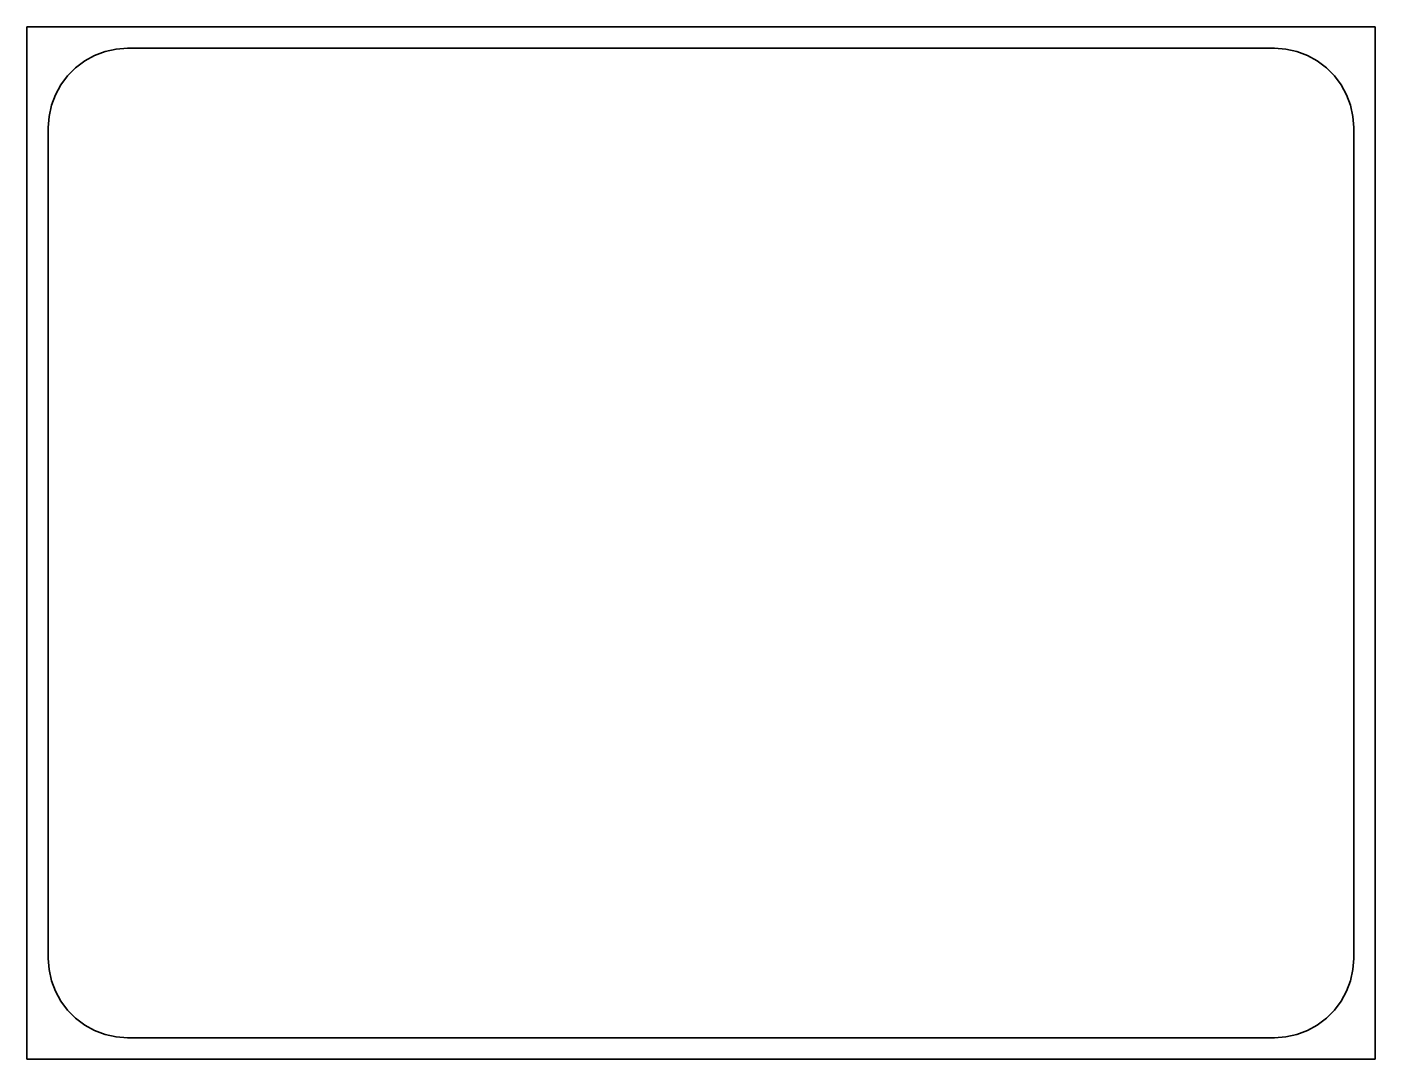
# Model space of a CAD drawing. Header units: millimetres. Extents: x -48 to 268, y 27 to 269.
import ezdxf

# ---------------------------------------------------------------- set-up
doc = ezdxf.new("R2010")
doc.units = ezdxf.units.MM
doc.header["$MEASUREMENT"] = 0
doc.layers.get('0').update_dxf_attribs({"lineweight": 0})
doc.layers.add('Safety', color=7, linetype='Continuous', lineweight=0)

msp = doc.modelspace()

# ---------------------------------------------------------------- linework, layer by layer
at = {"color": 240, "lineweight": 35, "true_color": 0xed2224}
msp.add_lwpolyline([(244.79, 32.24), (247.42, 32.43), (250.01, 33), (252.48, 33.93), (254.8, 35.2), (256.92, 36.79), (258.79, 38.67), (260.38, 40.79), (261.65, 43.12), (262.58, 45.61), (263.14, 48.2), (263.33, 50.84), (263.33, 245.63), (263.14, 248.28), (262.58, 250.87), (261.65, 253.36), (260.38, 255.68), (258.79, 257.81), (256.92, 259.69), (254.8, 261.28), (252.48, 262.55), (250.01, 263.48), (247.42, 264.05), (244.79, 264.24), (-24.12, 264.24), (-26.76, 264.05), (-29.34, 263.48), (-31.82, 262.55), (-34.14, 261.28), (-36.26, 259.69), (-38.13, 257.81), (-39.72, 255.68), (-40.99, 253.36), (-41.91, 250.87), (-42.48, 248.28), (-42.67, 245.63), (-42.67, 50.84), (-42.48, 48.2), (-41.91, 45.61), (-40.99, 43.12), (-39.72, 40.79), (-38.13, 38.67), (-36.26, 36.79), (-34.14, 35.2), (-31.82, 33.93), (-29.34, 33), (-26.76, 32.43), (-24.12, 32.24)], close=True, dxfattribs=at)
at = {"layer": 'Safety', "color": 240, "lineweight": 35, "true_color": 0xed2224}
msp.add_lwpolyline([(268.33, 27.24), (-47.67, 27.24), (-47.67, 269.24), (268.33, 269.24)], close=True, dxfattribs=at)

doc.saveas('drawing.dxf')
